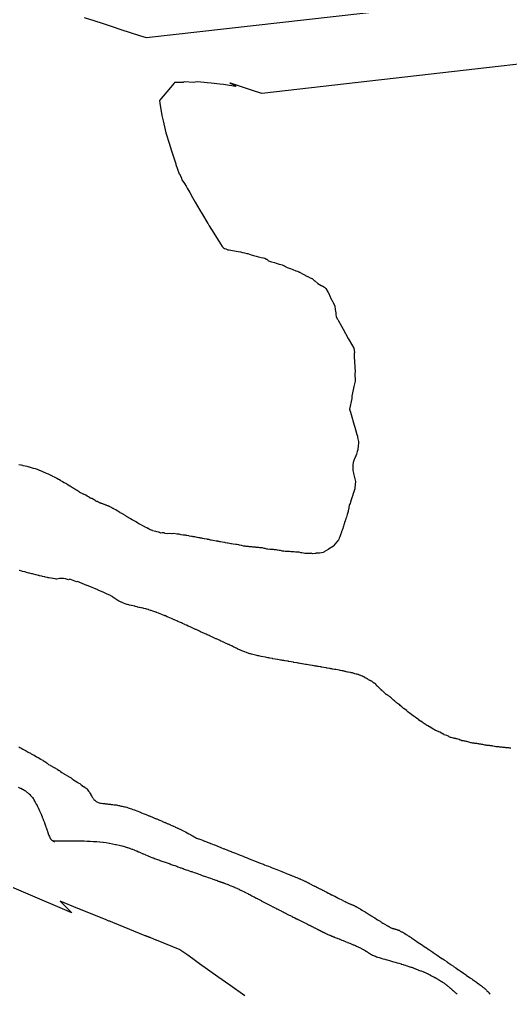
# Model space of a CAD drawing. Header units: metres. Extents: x 483462 to 484492, y 8428718 to 8429266.
# Drawn here: x 483874.5 to 483914.5, y 8429013.4 to 8429092.8 of the extents above; entities that cross this region are included whole.
import ezdxf

# ---------------------------------------------------------------- set-up
doc = ezdxf.new("R2010")
doc.units = ezdxf.units.M
doc.layers.add('C-TOPO-MAJR', color=9, linetype='Continuous')
doc.layers.add('C-TOPO-MINR', color=8, linetype='Continuous')

msp = doc.modelspace()

# ---------------------------------------------------------------- linework, layer by layer
at = {"layer": 'C-TOPO-MAJR', "color": 9, "linetype": 'Continuous', "lineweight": -3, "elevation": 1200, "flags": 128}
for points in [[(483934.205, 8429091.288), (483894.243, 8429086.73), (483893.467, 8429086.979), (483891.668, 8429087.565), (483891.628, 8429087.579), (483891.648, 8429087.571), (483891.707, 8429087.546), (483891.826, 8429087.495), (483891.997, 8429087.422), (483892.109, 8429087.374), (483892.147, 8429087.345), (483892.057, 8429087.313), (483891.797, 8429087.347), (483891.605, 8429087.379), (483891.11, 8429087.456), (483890.793, 8429087.486), (483890.108, 8429087.579), (483889.785, 8429087.59), (483889.015, 8429087.674), (483888.793, 8429087.659), (483888.677, 8429087.629), (483887.899, 8429087.682), (483887.844, 8429087.653), (483887.827, 8429087.635), (483887.816, 8429087.615), (483887.102, 8429087.619), (483887.089, 8429087.567), (483885.881, 8429086.171), (483885.907, 8429085.932), (483886.066, 8429084.931), (483886.176, 8429084.511), (483886.414, 8429083.529), (483886.697, 8429082.594), (483886.827, 8429082.152), (483887.211, 8429080.992), (483887.215, 8429080.982), (483887.227, 8429080.946), (483887.499, 8429080.178), (483887.536, 8429080.121), (483887.545, 8429080.113), (483887.553, 8429080.104), (483887.559, 8429080.094), (483887.566, 8429080.082), (483887.671, 8429079.822), (483887.676, 8429079.797), (483887.718, 8429079.708), (483887.929, 8429079.393), (483888.047, 8429079.188), (483888.143, 8429079.019), (483888.346, 8429078.665), (483888.589, 8429078.246), (483888.798, 8429077.886), (483889.186, 8429077.224), (483889.315, 8429077.004), (483889.828, 8429076.138), (483889.846, 8429076.109), (483889.936, 8429075.96), (483890.314, 8429075.336), (483890.396, 8429075.201), (483890.718, 8429074.691), (483890.849, 8429074.484), (483891.004, 8429074.274), (483891.097, 8429074.148), (483891.196, 8429074.096), (483891.304, 8429074.073), (483891.449, 8429073.998), (483891.568, 8429073.987), (483891.692, 8429073.968), (483891.843, 8429073.938), (483891.996, 8429073.923), (483892.15, 8429073.887), (483892.306, 8429073.863), (483892.483, 8429073.822), (483892.666, 8429073.779), (483892.815, 8429073.744), (483893.011, 8429073.699), (483893.075, 8429073.684), (483893.23, 8429073.647), (483893.35, 8429073.594), (483893.469, 8429073.553), (483893.557, 8429073.53), (483893.772, 8429073.475), (483893.956, 8429073.429), (483894.181, 8429073.372), (483894.358, 8429073.327), (483894.465, 8429073.3), (483894.6, 8429073.24), (483894.628, 8429073.219), (483894.657, 8429073.198), (483894.688, 8429073.176), (483894.719, 8429073.153), (483894.755, 8429073.127), (483894.786, 8429073.107), (483894.937, 8429073.045), (483895.006, 8429073.024), (483895.253, 8429072.951), (483895.389, 8429072.912), (483895.647, 8429072.836), (483895.776, 8429072.798), (483895.898, 8429072.761), (483895.988, 8429072.725), (483896.015, 8429072.707), (483896.043, 8429072.689), (483896.094, 8429072.656), (483896.15, 8429072.623), (483896.179, 8429072.606), (483896.294, 8429072.563), (483896.37, 8429072.533), (483896.625, 8429072.438), (483896.747, 8429072.392), (483897.011, 8429072.293), (483897.139, 8429072.244), (483897.203, 8429072.22), (483897.226, 8429072.208), (483897.26, 8429072.19), (483897.283, 8429072.178), (483897.317, 8429072.159), (483897.364, 8429072.134), (483897.539, 8429072.041), (483897.609, 8429072.003), (483897.94, 8429071.826), (483897.973, 8429071.809), (483898.164, 8429071.707), (483898.177, 8429071.701), (483898.253, 8429071.669), (483898.319, 8429071.648), (483898.33, 8429071.644), (483898.368, 8429071.621), (483898.397, 8429071.595), (483898.526, 8429071.478), (483898.539, 8429071.466), (483898.789, 8429071.238), (483899.067, 8429071.076), (483899.135, 8429071.052), (483899.136, 8429071.052), (483899.207, 8429071.026), (483899.208, 8429071.026), (483899.208, 8429071.026), (483899.209, 8429071.026), (483899.292, 8429070.976), (483899.293, 8429070.976), (483899.293, 8429070.976), (483899.296, 8429070.974), (483899.269, 8429070.974), (483899.367, 8429070.915), (483899.409, 8429070.874), (483899.453, 8429070.83), (483899.638, 8429070.523), (483899.654, 8429070.497), (483899.812, 8429070.15), (483899.837, 8429070.094), (483899.921, 8429069.913), (483899.957, 8429069.871), (483899.985, 8429069.788), (483900.022, 8429069.747), (483900.057, 8429069.705), (483900.176, 8429069.412), (483900.212, 8429069.135), (483900.232, 8429069.006), (483900.251, 8429068.868), (483900.261, 8429068.714), (483900.293, 8429068.545), (483900.38, 8429068.368), (483900.398, 8429068.345), (483900.415, 8429068.323), (483900.488, 8429068.195), (483900.723, 8429067.763), (483900.862, 8429067.516), (483901.278, 8429066.77), (483901.36, 8429066.623), (483901.719, 8429065.988), (483901.784, 8429065.612), (483901.776, 8429065.586), (483901.769, 8429065.564), (483901.755, 8429065.47), (483901.752, 8429065.441), (483901.764, 8429065.273), (483901.845, 8429064.038), (483901.81, 8429063.904), (483901.84, 8429063.29), (483901.719, 8429062.858), (483901.576, 8429062.056), (483901.57, 8429061.865), (483901.389, 8429061.002), (483901.479, 8429060.688), (483901.493, 8429060.642), (483901.511, 8429060.58), (483901.769, 8429059.697), (483901.817, 8429059.532), (483901.988, 8429058.944), (483902.018, 8429058.818), (483902.028, 8429058.694), (483902.118, 8429058.363), (483902.112, 8429058.222), (483902.086, 8429058.052), (483902.066, 8429057.692), (483902.009, 8429057.544), (483901.935, 8429057.326), (483901.893, 8429057.214), (483901.781, 8429056.949), (483901.765, 8429056.904), (483901.68, 8429056.663), (483901.649, 8429056.466), (483901.64, 8429056.266), (483901.647, 8429056.048), (483901.653, 8429056.016), (483901.697, 8429055.798), (483901.702, 8429055.771), (483901.789, 8429055.436), (483901.857, 8429055.123), (483901.81, 8429054.609), (483901.824, 8429054.525), (483901.735, 8429054.282), (483901.654, 8429054.062), (483901.642, 8429053.998), (483901.57, 8429053.77), (483901.544, 8429053.698), (483901.515, 8429053.618), (483901.453, 8429053.427), (483901.421, 8429053.33), (483901.388, 8429053.228), (483901.362, 8429053.147), (483901.334, 8429053.016), (483901.326, 8429052.947), (483901.322, 8429052.918), (483901.308, 8429052.844), (483901.279, 8429052.728), (483901.264, 8429052.671), (483901.237, 8429052.591), (483901.189, 8429052.417), (483901.153, 8429052.303), (483901.12, 8429052.205), (483901.081, 8429052.089), (483901.038, 8429051.961), (483901.021, 8429051.912), (483900.979, 8429051.773), (483900.933, 8429051.623), (483900.927, 8429051.601), (483900.88, 8429051.452), (483900.876, 8429051.438), (483900.872, 8429051.427), (483900.824, 8429051.287), (483900.822, 8429051.28), (483900.773, 8429051.142), (483900.771, 8429051.136), (483900.733, 8429051.03), (483900.722, 8429050.997), (483900.721, 8429050.995), (483900.642, 8429050.766), (483900.639, 8429050.757), (483900.582, 8429050.597), (483900.534, 8429050.493), (483900.526, 8429050.473), (483900.479, 8429050.37), (483900.078, 8429049.872), (483900.065, 8429049.844), (483899.666, 8429049.611), (483899.648, 8429049.587), (483899.629, 8429049.564), (483899.271, 8429049.356), (483899.248, 8429049.336), (483898.937, 8429049.284), (483898.912, 8429049.265), (483898.65, 8429049.264), (483898.619, 8429049.248), (483898.583, 8429049.235), (483898.384, 8429049.226), (483898.261, 8429049.26), (483898.217, 8429049.257), (483898.163, 8429049.256), (483898.098, 8429049.255), (483898.047, 8429049.256), (483897.981, 8429049.252), (483897.916, 8429049.252), (483897.838, 8429049.255), (483897.73, 8429049.257), (483897.621, 8429049.267), (483897.49, 8429049.302), (483897.412, 8429049.306), (483897.28, 8429049.344), (483897.199, 8429049.348), (483897.082, 8429049.36), (483896.987, 8429049.366), (483896.844, 8429049.373), (483896.746, 8429049.38), (483896.596, 8429049.387), (483896.495, 8429049.395), (483896.324, 8429049.405), (483896.14, 8429049.417), (483896.033, 8429049.425), (483895.893, 8429049.441), (483895.753, 8429049.48), (483895.647, 8429049.489), (483895.506, 8429049.529), (483895.428, 8429049.536), (483895.259, 8429049.553), (483895.182, 8429049.56), (483894.956, 8429049.575), (483894.878, 8429049.582), (483894.711, 8429049.598), (483894.632, 8429049.606), (483894.496, 8429049.645), (483894.419, 8429049.652), (483894.282, 8429049.693), (483894.211, 8429049.699), (483894.057, 8429049.718), (483893.989, 8429049.725), (483893.77, 8429049.744), (483893.703, 8429049.751), (483893.483, 8429049.771), (483893.418, 8429049.778), (483893.203, 8429049.799), (483893.142, 8429049.805), (483892.934, 8429049.826), (483892.876, 8429049.833), (483892.732, 8429049.852), (483892.605, 8429049.889), (483892.549, 8429049.895), (483892.421, 8429049.933), (483892.353, 8429049.942), (483892.186, 8429049.966), (483892.122, 8429049.974), (483891.897, 8429050.001), (483891.751, 8429050.021), (483891.69, 8429050.029), (483891.588, 8429050.059), (483891.484, 8429050.089), (483891.429, 8429050.098), (483891.272, 8429050.124), (483891.222, 8429050.131), (483890.988, 8429050.167), (483890.854, 8429050.187), (483890.807, 8429050.195), (483890.742, 8429050.213), (483890.677, 8429050.232), (483890.634, 8429050.239), (483890.5, 8429050.262), (483890.268, 8429050.302), (483890.23, 8429050.309), (483890.094, 8429050.333), (483890.058, 8429050.339), (483889.991, 8429050.356), (483889.923, 8429050.372), (483889.796, 8429050.396), (483889.764, 8429050.401), (483889.547, 8429050.441), (483889.519, 8429050.446), (483889.392, 8429050.469), (483889.325, 8429050.483), (483889.3, 8429050.488), (483889.236, 8429050.502), (483889.176, 8429050.515), (483889.116, 8429050.527), (483889.094, 8429050.531), (483888.978, 8429050.552), (483888.957, 8429050.555), (483888.756, 8429050.591), (483888.739, 8429050.594), (483888.624, 8429050.615), (483888.57, 8429050.626), (483888.516, 8429050.638), (483888.501, 8429050.64), (483888.309, 8429050.67), (483888.295, 8429050.672), (483888.105, 8429050.703), (483888.093, 8429050.704), (483888.047, 8429050.715), (483888.001, 8429050.727), (483887.992, 8429050.728), (483887.829, 8429050.746), (483887.821, 8429050.747), (483887.812, 8429050.747), (483887.652, 8429050.765), (483887.579, 8429050.789), (483887.503, 8429050.825), (483887.496, 8429050.826), (483887.489, 8429050.826), (483887.306, 8429050.826), (483887.3, 8429050.826), (483887.064, 8429050.863), (483887.057, 8429050.862), (483886.909, 8429050.845), (483886.902, 8429050.844), (483886.7, 8429050.867), (483886.694, 8429050.866), (483886.56, 8429050.847), (483886.553, 8429050.846), (483886.345, 8429050.874), (483886.304, 8429050.899), (483886.26, 8429050.923), (483886.256, 8429050.923), (483886.117, 8429050.917), (483886.113, 8429050.917), (483885.962, 8429050.913), (483885.892, 8429050.953), (483885.89, 8429050.953), (483885.82, 8429050.995), (483885.819, 8429050.995), (483885.677, 8429051.014), (483885.677, 8429051.015), (483885.589, 8429051.03), (483885.463, 8429051.051), (483885.463, 8429051.051), (483885.309, 8429051.104), (483885.307, 8429051.105), (483885.305, 8429051.106), (483885.14, 8429051.173), (483885.135, 8429051.176), (483885.037, 8429051.22), (483884.951, 8429051.269), (483884.941, 8429051.274), (483884.856, 8429051.325), (483884.717, 8429051.399), (483884.704, 8429051.406), (483884.481, 8429051.523), (483884.463, 8429051.533), (483884.45, 8429051.54), (483884.311, 8429051.614), (483884.296, 8429051.623), (483884.209, 8429051.673), (483884.124, 8429051.722), (483884.105, 8429051.733), (483883.965, 8429051.815), (483883.944, 8429051.828), (483883.924, 8429051.84), (483883.705, 8429051.969), (483883.68, 8429051.984), (483883.654, 8429051.999), (483883.522, 8429052.076), (483883.495, 8429052.091), (483883.417, 8429052.135), (483883.341, 8429052.177), (483883.311, 8429052.195), (483883.193, 8429052.268), (483883.162, 8429052.287), (483883.131, 8429052.307), (483882.949, 8429052.42), (483882.915, 8429052.441), (483882.81, 8429052.506), (483882.755, 8429052.536), (483882.693, 8429052.569), (483882.64, 8429052.597), (483882.578, 8429052.63), (483882.495, 8429052.682), (483882.445, 8429052.714), (483882.318, 8429052.794), (483882.269, 8429052.825), (483882.197, 8429052.87), (483882.136, 8429052.9), (483882.093, 8429052.921), (483882.05, 8429052.943), (483882.005, 8429052.964), (483881.972, 8429052.983), (483881.904, 8429053.024), (483881.875, 8429053.041), (483881.804, 8429053.082), (483881.781, 8429053.091), (483881.728, 8429053.112), (483881.704, 8429053.121), (483881.657, 8429053.138), (483881.596, 8429053.163), (483881.555, 8429053.18), (483881.516, 8429053.196), (483881.455, 8429053.221), (483881.415, 8429053.233), (483881.376, 8429053.244), (483881.334, 8429053.256), (483881.309, 8429053.266), (483881.26, 8429053.285), (483881.234, 8429053.295), (483881.188, 8429053.313), (483881.136, 8429053.329), (483881.104, 8429053.339), (483881.073, 8429053.349), (483881.018, 8429053.368), (483880.989, 8429053.386), (483880.941, 8429053.416), (483880.912, 8429053.435), (483880.865, 8429053.464), (483880.838, 8429053.472), (483880.79, 8429053.485), (483880.762, 8429053.493), (483880.704, 8429053.51), (483880.646, 8429053.55), (483880.559, 8429053.608), (483880.496, 8429053.651), (483880.413, 8429053.707), (483880.387, 8429053.716), (483880.324, 8429053.736), (483880.297, 8429053.744), (483880.234, 8429053.765), (483880.176, 8429053.803), (483880.091, 8429053.859), (483879.994, 8429053.923), (483879.892, 8429053.99), (483879.838, 8429054.025), (483879.752, 8429054.061), (483879.724, 8429054.072), (483879.697, 8429054.083), (483879.611, 8429054.117), (483879.586, 8429054.129), (483879.504, 8429054.17), (483879.48, 8429054.183), (483879.397, 8429054.228), (483879.339, 8429054.263), (483879.26, 8429054.311), (483879.165, 8429054.369), (483879.06, 8429054.435), (483878.974, 8429054.488), (483878.925, 8429054.518), (483878.835, 8429054.575), (483878.816, 8429054.586), (483878.724, 8429054.645), (483878.706, 8429054.656), (483878.688, 8429054.668), (483878.592, 8429054.732), (483878.575, 8429054.743), (483878.529, 8429054.769), (483878.425, 8429054.837), (483878.319, 8429054.898), (483878.248, 8429054.938), (483878.109, 8429055.015), (483877.991, 8429055.082), (483877.956, 8429055.102), (483877.836, 8429055.178), (483877.823, 8429055.186), (483877.811, 8429055.193), (483877.686, 8429055.27), (483877.657, 8429055.284), (483877.528, 8429055.351), (483877.484, 8429055.373), (483877.321, 8429055.453), (483877.179, 8429055.523), (483877.159, 8429055.533), (483877.008, 8429055.615), (483877.002, 8429055.619), (483876.845, 8429055.7), (483876.84, 8429055.703), (483876.827, 8429055.708), (483876.68, 8429055.772), (483876.497, 8429055.846), (483876.485, 8429055.851), (483876.322, 8429055.916), (483876.318, 8429055.918), (483876.127, 8429056), (483876.127, 8429056.001), (483876.089, 8429056.016), (483875.933, 8429056.079), (483875.931, 8429056.08), (483875.777, 8429056.131), (483875.774, 8429056.131), (483875.772, 8429056.132), (483875.609, 8429056.181), (483875.605, 8429056.183), (483875.463, 8429056.225), (483875.455, 8429056.227), (483875.282, 8429056.282), (483875.271, 8429056.285), (483875.105, 8429056.333), (483874.945, 8429056.366), (483874.931, 8429056.37), (483874.772, 8429056.401), (483874.757, 8429056.404), (483874.613, 8429056.438), (483874.603, 8429056.44), (483874.592, 8429056.442), (483874.424, 8429056.483)], [(483892.856, 8429013.197), (483891.631, 8429014.063), (483890.648, 8429014.757), (483889.157, 8429015.811), (483888.709, 8429016.127), (483888.185, 8429016.498), (483887.795, 8429016.772), (483887.626, 8429016.89), (483887.565, 8429016.933), (483885.631, 8429017.734), (483885.611, 8429017.743), (483885.17, 8429017.925), (483885.145, 8429017.935), (483885.112, 8429017.947), (483885.079, 8429017.96), (483885.053, 8429017.97), (483885.024, 8429017.981), (483884.994, 8429017.993), (483884.963, 8429018.005), (483884.931, 8429018.017), (483884.899, 8429018.03), (483884.865, 8429018.043), (483884.83, 8429018.056), (483884.796, 8429018.07), (483884.761, 8429018.083), (483884.726, 8429018.097), (483882.547, 8429018.99), (483882.479, 8429019.017), (483882.411, 8429019.043), (483882.345, 8429019.069), (483882.279, 8429019.095), (483882.21, 8429019.122), (483882.142, 8429019.148), (483882.078, 8429019.173), (483882.014, 8429019.198), (483881.95, 8429019.223), (483881.886, 8429019.248), (483881.826, 8429019.271), (483881.767, 8429019.294), (483881.709, 8429019.317), (483881.651, 8429019.34), (483881.593, 8429019.362), (483881.541, 8429019.383), (483879.704, 8429020.129), (483879.644, 8429020.153), (483879.571, 8429020.182), (483879.501, 8429020.209), (483879.446, 8429020.23), (483879.4, 8429020.248), (483879.355, 8429020.266), (483879.323, 8429020.278), (483879.239, 8429020.311), (483879.224, 8429020.317), (483877.776, 8429020.905), (483878.742, 8429019.97), (483855.449, 8429029.891)], [(483874.368, 8429030.193), (483874.513, 8429030.134), (483874.542, 8429030.123), (483874.572, 8429030.108), (483874.706, 8429030.052), (483874.753, 8429030.024), (483874.788, 8429030.004), (483874.835, 8429029.975), (483874.91, 8429029.923), (483874.949, 8429029.896), (483875.075, 8429029.808), (483875.116, 8429029.774), (483875.188, 8429029.722), (483875.223, 8429029.683), (483875.256, 8429029.644), (483875.301, 8429029.599), (483875.366, 8429029.526), (483875.47, 8429029.407), (483875.521, 8429029.349), (483875.577, 8429029.284), (483875.63, 8429029.214), (483875.65, 8429029.177), (483875.667, 8429029.141), (483875.679, 8429029.105), (483875.691, 8429029.07), (483875.745, 8429028.987), (483875.788, 8429028.914), (483875.842, 8429028.819), (483875.912, 8429028.699), (483875.949, 8429028.636), (483876.006, 8429028.524), (483876.016, 8429028.495), (483876.024, 8429028.466), (483876.052, 8429028.403), (483876.111, 8429028.279), (483876.156, 8429028.177), (483876.213, 8429028.043), (483876.236, 8429027.991), (483876.297, 8429027.841), (483876.306, 8429027.82), (483876.315, 8429027.8), (483876.324, 8429027.782), (483876.332, 8429027.765), (483876.396, 8429027.596), (483876.412, 8429027.555), (483876.436, 8429027.487), (483876.497, 8429027.315), (483876.509, 8429027.283), (483876.565, 8429027.124), (483876.572, 8429027.105), (483876.58, 8429027.089), (483876.632, 8429026.939), (483876.642, 8429026.908), (483876.694, 8429026.757), (483876.702, 8429026.732), (483876.746, 8429026.606), (483876.751, 8429026.599), (483876.815, 8429026.419), (483876.818, 8429026.411), (483876.821, 8429026.403), (483876.869, 8429026.274), (483876.869, 8429026.271), (483876.905, 8429026.176), (483876.905, 8429026.175), (483876.939, 8429026.099), (483876.946, 8429026.083), (483876.946, 8429026.083), (483877.024, 8429025.981), (483877.018, 8429025.985), (483876.991, 8429025.995), (483877.091, 8429025.904), (483877.088, 8429025.905), (483877.319, 8429025.744), (483877.227, 8429025.825), (483877.205, 8429025.842), (483877.337, 8429025.821), (483877.512, 8429025.825), (483877.695, 8429025.83), (483877.704, 8429025.829), (483877.885, 8429025.829), (483877.897, 8429025.828), (483878.091, 8429025.829), (483878.099, 8429025.829), (483878.107, 8429025.829), (483878.31, 8429025.83), (483878.318, 8429025.83), (483878.526, 8429025.831), (483878.537, 8429025.831), (483878.752, 8429025.831), (483878.763, 8429025.831), (483878.769, 8429025.831), (483878.993, 8429025.831), (483878.996, 8429025.831), (483878.999, 8429025.831), (483879.007, 8429025.831), (483879.235, 8429025.829), (483879.249, 8429025.829), (483879.478, 8429025.826), (483879.487, 8429025.826), (483879.726, 8429025.821), (483879.73, 8429025.821), (483879.734, 8429025.821), (483879.738, 8429025.821), (483879.742, 8429025.821), (483879.983, 8429025.813), (483879.992, 8429025.812), (483880.228, 8429025.802), (483880.244, 8429025.801), (483880.49, 8429025.787), (483880.5, 8429025.786), (483880.506, 8429025.786), (483880.511, 8429025.786), (483880.756, 8429025.768), (483880.767, 8429025.767), (483881.003, 8429025.745), (483881.022, 8429025.744), (483881.033, 8429025.743), (483881.278, 8429025.715), (483881.284, 8429025.715), (483881.291, 8429025.714), (483881.532, 8429025.682), (483881.545, 8429025.68), (483881.772, 8429025.644), (483881.796, 8429025.64), (483881.81, 8429025.638), (483882.045, 8429025.595), (483882.054, 8429025.594), (483882.063, 8429025.593), (483882.307, 8429025.542), (483882.325, 8429025.538), (483882.356, 8429025.531), (483882.592, 8429025.476), (483882.611, 8429025.471), (483882.822, 8429025.417), (483882.832, 8429025.415), (483882.843, 8429025.413), (483883.03, 8429025.359), (483883.049, 8429025.354), (483883.082, 8429025.343), (483883.258, 8429025.288), (483883.278, 8429025.282), (483883.445, 8429025.226), (483883.455, 8429025.223), (483883.465, 8429025.22), (483883.485, 8429025.212), (483883.638, 8429025.157), (483883.674, 8429025.142), (483883.817, 8429025.087), (483883.839, 8429025.078), (483883.984, 8429025.019), (483883.995, 8429025.015), (483884.007, 8429025.01), (483884.018, 8429025.006), (483884.029, 8429025.001), (483884.171, 8429024.941), (483884.196, 8429024.93), (483884.329, 8429024.872), (483884.376, 8429024.852), (483884.512, 8429024.793), (483884.541, 8429024.781), (483884.556, 8429024.775), (483884.572, 8429024.768), (483884.714, 8429024.707), (483884.748, 8429024.693), (483884.892, 8429024.632), (483884.955, 8429024.605), (483884.993, 8429024.589), (483885.141, 8429024.528), (483885.164, 8429024.52), (483885.187, 8429024.511), (483885.345, 8429024.449), (483885.395, 8429024.43), (483885.485, 8429024.396), (483885.654, 8429024.333), (483885.71, 8429024.312), (483885.881, 8429024.249), (483885.91, 8429024.238), (483885.94, 8429024.228), (483886, 8429024.207), (483886.164, 8429024.148), (483886.273, 8429024.11), (483886.43, 8429024.054), (483886.502, 8429024.029), (483886.661, 8429023.973), (483886.707, 8429023.957), (483886.753, 8429023.941), (483886.833, 8429023.912), (483886.994, 8429023.855), (483887.129, 8429023.808), (483887.288, 8429023.752), (483887.379, 8429023.719), (483887.539, 8429023.663), (483887.599, 8429023.642), (483887.66, 8429023.62), (483887.812, 8429023.566), (483887.909, 8429023.532), (483888.063, 8429023.477), (483888.204, 8429023.428), (483888.308, 8429023.391), (483888.442, 8429023.343), (483888.512, 8429023.318), (483888.584, 8429023.293), (483888.711, 8429023.248), (483888.815, 8429023.211), (483888.976, 8429023.154), (483889.091, 8429023.113), (483889.198, 8429023.076), (483889.3, 8429023.039), (483889.374, 8429023.013), (483889.449, 8429022.987), (483889.543, 8429022.953), (483889.63, 8429022.923), (483889.716, 8429022.892), (483889.851, 8429022.844), (483889.969, 8429022.802), (483890.038, 8429022.778), (483890.182, 8429022.727), (483890.245, 8429022.705), (483890.348, 8429022.668), (483890.406, 8429022.648), (483890.482, 8429022.621), (483890.514, 8429022.61), (483890.579, 8429022.586), (483890.612, 8429022.575), (483890.669, 8429022.555), (483890.694, 8429022.546), (483890.742, 8429022.529), (483890.757, 8429022.524), (483890.815, 8429022.504), (483890.83, 8429022.499), (483890.889, 8429022.478), (483890.903, 8429022.473), (483890.951, 8429022.456), (483890.965, 8429022.451), (483890.986, 8429022.443), (483891.04, 8429022.424), (483891.087, 8429022.407), (483891.111, 8429022.399), (483891.158, 8429022.382), (483891.195, 8429022.368), (483891.3, 8429022.329), (483891.398, 8429022.293), (483891.448, 8429022.274), (483891.489, 8429022.259), (483891.533, 8429022.239), (483891.564, 8429022.227), (483891.701, 8429022.173), (483891.735, 8429022.16), (483891.875, 8429022.105), (483891.908, 8429022.091), (483891.955, 8429022.067), (483892, 8429022.044), (483892.032, 8429022.03), (483892.181, 8429021.966), (483892.21, 8429021.954), (483892.371, 8429021.884), (483892.394, 8429021.874), (483892.444, 8429021.848), (483892.495, 8429021.822), (483892.52, 8429021.81), (483892.613, 8429021.766), (483892.751, 8429021.699), (483892.772, 8429021.688), (483892.787, 8429021.681), (483892.94, 8429021.602), (483892.954, 8429021.595), (483893.076, 8429021.532), (483893.152, 8429021.493), (483893.163, 8429021.487), (483893.239, 8429021.448), (483893.248, 8429021.443), (483893.41, 8429021.358), (483893.418, 8429021.354), (483893.59, 8429021.262), (483893.595, 8429021.26), (483893.686, 8429021.213), (483893.78, 8429021.165), (483893.782, 8429021.164), (483893.871, 8429021.116), (483893.871, 8429021.116), (483893.876, 8429021.113), (483894.018, 8429021.038), (483894.02, 8429021.037), (483894.022, 8429021.036), (483894.174, 8429020.955), (483894.179, 8429020.952), (483894.338, 8429020.868), (483894.345, 8429020.864), (483894.504, 8429020.781), (483894.512, 8429020.776), (483894.607, 8429020.727), (483894.618, 8429020.721), (483894.707, 8429020.675), (483894.794, 8429020.63), (483894.807, 8429020.624), (483894.927, 8429020.562), (483894.945, 8429020.553), (483895.129, 8429020.457), (483895.15, 8429020.447), (483895.262, 8429020.389), (483895.288, 8429020.376), (483895.364, 8429020.336), (483895.439, 8429020.298), (483895.469, 8429020.283), (483895.585, 8429020.224), (483895.616, 8429020.208), (483895.798, 8429020.116), (483895.83, 8429020.099), (483895.934, 8429020.047), (483895.966, 8429020.03), (483896.023, 8429020.001), (483896.056, 8429019.984), (483896.113, 8429019.955), (483896.212, 8429019.906), (483896.25, 8429019.886), (483896.414, 8429019.804), (483896.458, 8429019.782), (483896.557, 8429019.732), (483896.605, 8429019.708), (483896.667, 8429019.677), (483896.716, 8429019.652), (483896.777, 8429019.621), (483896.865, 8429019.577), (483896.912, 8429019.553), (483897.05, 8429019.484), (483897.099, 8429019.46), (483897.181, 8429019.419), (483897.239, 8429019.39), (483897.292, 8429019.363), (483897.344, 8429019.337), (483897.399, 8429019.31), (483897.47, 8429019.274), (483897.519, 8429019.25), (483897.63, 8429019.194), (483897.681, 8429019.169), (483897.746, 8429019.137), (483897.807, 8429019.106), (483897.849, 8429019.085), (483897.89, 8429019.065), (483897.944, 8429019.038), (483898.038, 8429018.991), (483898.084, 8429018.968), (483898.13, 8429018.945), (483898.218, 8429018.901), (483898.272, 8429018.875), (483898.302, 8429018.86), (483898.332, 8429018.845), (483898.377, 8429018.822), (483898.438, 8429018.792), (483898.472, 8429018.774), (483898.528, 8429018.747), (483898.562, 8429018.73), (483898.594, 8429018.713), (483898.629, 8429018.696), (483898.662, 8429018.679), (483898.714, 8429018.653), (483898.748, 8429018.635), (483898.799, 8429018.609), (483898.831, 8429018.592), (483898.861, 8429018.577), (483898.889, 8429018.562), (483898.918, 8429018.547), (483898.956, 8429018.527), (483898.984, 8429018.512), (483899.021, 8429018.493), (483899.048, 8429018.479), (483899.072, 8429018.466), (483899.093, 8429018.455), (483899.117, 8429018.442), (483899.154, 8429018.424), (483899.181, 8429018.409), (483899.211, 8429018.394), (483899.247, 8429018.376), (483899.278, 8429018.361), (483899.304, 8429018.348), (483899.337, 8429018.332), (483899.382, 8429018.311), (483899.419, 8429018.293), (483899.459, 8429018.274), (483899.504, 8429018.253), (483899.547, 8429018.235), (483899.579, 8429018.221), (483899.624, 8429018.202), (483899.683, 8429018.177), (483899.737, 8429018.154), (483899.8, 8429018.128), (483899.861, 8429018.102), (483899.934, 8429018.071), (483899.961, 8429018.061), (483899.987, 8429018.05), (483900.082, 8429018.011), (483900.125, 8429017.994), (483900.214, 8429017.958), (483900.286, 8429017.929), (483900.381, 8429017.891), (483900.424, 8429017.874), (483900.529, 8429017.831), (483900.558, 8429017.819), (483900.586, 8429017.808), (483900.703, 8429017.76), (483900.747, 8429017.742), (483900.858, 8429017.698), (483900.926, 8429017.671), (483901.039, 8429017.625), (483901.079, 8429017.609), (483901.202, 8429017.559), (483901.226, 8429017.549), (483901.25, 8429017.539), (483901.37, 8429017.49), (483901.404, 8429017.476), (483901.518, 8429017.428), (483901.571, 8429017.407), (483901.68, 8429017.361), (483901.71, 8429017.349), (483901.727, 8429017.342), (483901.844, 8429017.293), (483901.861, 8429017.286), (483901.96, 8429017.244), (483901.992, 8429017.23), (483902.084, 8429017.189), (483902.123, 8429017.171), (483902.202, 8429017.134), (483902.268, 8429017.096), (483902.296, 8429017.08), (483902.361, 8429017.042), (483902.379, 8429017.032), (483902.451, 8429017), (483902.516, 8429016.97), (483902.531, 8429016.964), (483902.581, 8429016.929), (483902.596, 8429016.919), (483902.647, 8429016.883), (483902.66, 8429016.874), (483902.72, 8429016.838), (483902.73, 8429016.833), (483902.79, 8429016.797), (483902.802, 8429016.789), (483902.856, 8429016.753), (483902.908, 8429016.717), (483902.918, 8429016.71), (483902.965, 8429016.677), (483902.971, 8429016.673), (483903.019, 8429016.64), (483903.026, 8429016.636), (483903.086, 8429016.602), (483903.154, 8429016.565), (483903.164, 8429016.559), (483903.239, 8429016.519), (483903.248, 8429016.514), (483903.325, 8429016.474), (483903.399, 8429016.447), (483903.404, 8429016.445), (483903.479, 8429016.42), (483903.487, 8429016.417), (483903.572, 8429016.387), (483903.667, 8429016.354), (483903.674, 8429016.352), (483903.797, 8429016.314), (483903.8, 8429016.313), (483903.802, 8429016.312), (483903.961, 8429016.264), (483903.964, 8429016.264), (483904.104, 8429016.225), (483904.107, 8429016.224), (483904.247, 8429016.185), (483904.249, 8429016.185), (483904.425, 8429016.132), (483904.425, 8429016.132), (483904.425, 8429016.132), (483904.441, 8429016.127), (483904.628, 8429016.072), (483904.629, 8429016.072), (483904.802, 8429016.025), (483904.804, 8429016.025), (483904.974, 8429015.978), (483904.977, 8429015.978), (483904.982, 8429015.976), (483905.112, 8429015.938), (483905.251, 8429015.895), (483905.264, 8429015.891), (483905.401, 8429015.85), (483905.41, 8429015.847), (483905.593, 8429015.793), (483905.6, 8429015.791), (483905.779, 8429015.738), (483905.787, 8429015.736), (483905.913, 8429015.696), (483905.928, 8429015.692), (483906.055, 8429015.651), (483906.082, 8429015.643), (483906.21, 8429015.601), (483906.387, 8429015.542), (483906.407, 8429015.536), (483906.419, 8429015.532), (483906.591, 8429015.47), (483906.604, 8429015.465), (483906.616, 8429015.46), (483906.78, 8429015.389), (483906.794, 8429015.383), (483906.813, 8429015.376), (483906.971, 8429015.307), (483907.009, 8429015.295), (483907.175, 8429015.236), (483907.212, 8429015.223), (483907.353, 8429015.174), (483907.465, 8429015.129), (483907.499, 8429015.115), (483907.609, 8429015.067), (483907.644, 8429015.052), (483907.768, 8429014.99), (483907.788, 8429014.981), (483907.807, 8429014.972), (483907.927, 8429014.909), (483907.946, 8429014.899), (483907.974, 8429014.885), (483908.075, 8429014.834), (483908.122, 8429014.809), (483908.219, 8429014.759), (483908.249, 8429014.744), (483908.348, 8429014.689), (483908.367, 8429014.679), (483908.45, 8429014.632), (483908.469, 8429014.621), (483908.541, 8429014.58), (483908.59, 8429014.552), (483908.661, 8429014.51), (483908.711, 8429014.481), (483908.787, 8429014.433), (483908.806, 8429014.421), (483908.876, 8429014.376), (483908.895, 8429014.364), (483908.953, 8429014.324), (483909.003, 8429014.29), (483909.059, 8429014.25), (483909.111, 8429014.214), (483909.174, 8429014.168), (483909.195, 8429014.153), (483909.259, 8429014.104), (483909.28, 8429014.088), (483909.335, 8429014.045), (483909.393, 8429013.997), (483909.446, 8429013.954), (483909.508, 8429013.903), (483909.566, 8429013.856), (483909.592, 8429013.834), (483909.618, 8429013.812), (483909.682, 8429013.758), (483909.725, 8429013.72), (483909.782, 8429013.67), (483909.858, 8429013.602), (483909.914, 8429013.552), (483909.963, 8429013.508), (483910.026, 8429013.453), (483910.062, 8429013.421), (483910.099, 8429013.388), (483910.158, 8429013.334)]]:
    msp.add_lwpolyline(points, dxfattribs=at)
at = {"layer": 'C-TOPO-MINR', "color": 8, "linetype": 'Continuous', "lineweight": -3, "flags": 128}
for points, elevation in [([(483913.095, 8429094.478), (483884.838, 8429091.255), (483884.289, 8429091.431), (483882.76, 8429091.93), (483882.052, 8429092.159), (483881.32, 8429092.396), (483880.563, 8429092.641), (483879.779, 8429092.895)], 1202), ([(483914.527, 8429033.379), (483914.5, 8429033.381), (483914.452, 8429033.386), (483914.355, 8429033.397), (483914.29, 8429033.404), (483914.187, 8429033.415), (483914.122, 8429033.42), (483914.083, 8429033.423), (483914.044, 8429033.426), (483913.974, 8429033.432), (483913.872, 8429033.444), (483913.809, 8429033.452), (483913.746, 8429033.459), (483913.636, 8429033.472), (483913.547, 8429033.479), (483913.493, 8429033.484), (483913.44, 8429033.488), (483913.336, 8429033.498), (483913.266, 8429033.511), (483913.187, 8429033.525), (483913.077, 8429033.545), (483912.996, 8429033.56), (483912.924, 8429033.573), (483912.85, 8429033.58), (483912.791, 8429033.585), (483912.733, 8429033.591), (483912.646, 8429033.598), (483912.585, 8429033.61), (483912.511, 8429033.617), (483912.417, 8429033.637), (483912.326, 8429033.654), (483912.25, 8429033.67), (483912.164, 8429033.687), (483912.096, 8429033.7), (483911.987, 8429033.72), (483911.918, 8429033.732), (483911.839, 8429033.745), (483911.763, 8429033.754), (483911.707, 8429033.76), (483911.602, 8429033.77), (483911.546, 8429033.777), (483911.474, 8429033.785), (483911.403, 8429033.799), (483911.338, 8429033.812), (483911.274, 8429033.827), (483911.182, 8429033.848), (483911.115, 8429033.869), (483911.019, 8429033.898), (483910.946, 8429033.919), (483910.879, 8429033.928), (483910.81, 8429033.949), (483910.764, 8429033.955), (483910.669, 8429033.965), (483910.624, 8429033.971), (483910.541, 8429033.985), (483910.453, 8429034.02), (483910.397, 8429034.041), (483910.307, 8429034.078), (483910.225, 8429034.111), (483910.127, 8429034.131), (483910.08, 8429034.15), (483910.048, 8429034.156), (483910.017, 8429034.162), (483909.916, 8429034.178), (483909.886, 8429034.185), (483909.856, 8429034.193), (483909.757, 8429034.213), (483909.659, 8429034.241), (483909.615, 8429034.263), (483909.514, 8429034.312), (483909.445, 8429034.349), (483909.359, 8429034.393), (483909.321, 8429034.413), (483909.3, 8429034.419), (483909.215, 8429034.441), (483909.194, 8429034.447), (483909.109, 8429034.471), (483909.064, 8429034.497), (483908.942, 8429034.568), (483908.868, 8429034.612), (483908.749, 8429034.684), (483908.667, 8429034.713), (483908.629, 8429034.736), (483908.614, 8429034.741), (483908.599, 8429034.746), (483908.516, 8429034.775), (483908.5, 8429034.781), (483908.414, 8429034.818), (483908.399, 8429034.825), (483908.309, 8429034.869), (483908.273, 8429034.892), (483908.194, 8429034.941), (483908.079, 8429035.015), (483908.023, 8429035.05), (483907.924, 8429035.113), (483907.894, 8429035.132), (483907.775, 8429035.196), (483907.762, 8429035.203), (483907.651, 8429035.264), (483907.639, 8429035.271), (483907.536, 8429035.339), (483907.527, 8429035.345), (483907.518, 8429035.351), (483907.415, 8429035.423), (483907.395, 8429035.436), (483907.304, 8429035.495), (483907.182, 8429035.574), (483907.156, 8429035.591), (483907.038, 8429035.672), (483907.025, 8429035.68), (483906.882, 8429035.793), (483906.877, 8429035.796), (483906.729, 8429035.914), (483906.726, 8429035.916), (483906.721, 8429035.919), (483906.561, 8429036.027), (483906.558, 8429036.029), (483906.468, 8429036.092), (483906.398, 8429036.14), (483906.397, 8429036.141), (483906.277, 8429036.239), (483906.269, 8429036.246), (483906.147, 8429036.352), (483906.053, 8429036.431), (483906.043, 8429036.439), (483905.928, 8429036.52), (483905.922, 8429036.524), (483905.917, 8429036.527), (483905.804, 8429036.607), (483905.789, 8429036.62), (483905.68, 8429036.714), (483905.647, 8429036.743), (483905.514, 8429036.862), (483905.441, 8429036.926), (483905.384, 8429036.967), (483905.36, 8429036.989), (483905.303, 8429037.029), (483905.289, 8429037.038), (483905.232, 8429037.081), (483905.218, 8429037.091), (483905.167, 8429037.13), (483905.156, 8429037.139), (483905.114, 8429037.173), (483905.074, 8429037.207), (483905.043, 8429037.234), (483904.973, 8429037.298), (483904.911, 8429037.353), (483904.792, 8429037.461), (483904.724, 8429037.522), (483904.685, 8429037.558), (483904.642, 8429037.591), (483904.599, 8429037.622), (483904.555, 8429037.65), (483904.536, 8429037.664), (483904.495, 8429037.689), (483904.46, 8429037.707), (483904.44, 8429037.719), (483904.406, 8429037.738), (483904.389, 8429037.747), (483904.35, 8429037.783), (483904.255, 8429037.87), (483904.177, 8429037.942), (483904.083, 8429038.028), (483904.049, 8429038.053), (483904.003, 8429038.095), (483903.97, 8429038.12), (483903.947, 8429038.138), (483903.929, 8429038.159), (483903.903, 8429038.19), (483903.878, 8429038.221), (483903.84, 8429038.255), (483903.776, 8429038.313), (483903.703, 8429038.38), (483903.643, 8429038.434), (483903.601, 8429038.472), (483903.587, 8429038.496), (483903.572, 8429038.521), (483903.557, 8429038.546), (483903.535, 8429038.572), (483903.512, 8429038.597), (483903.489, 8429038.621), (483903.465, 8429038.638), (483903.441, 8429038.654), (483903.416, 8429038.671), (483903.391, 8429038.683), (483903.367, 8429038.696), (483903.34, 8429038.709), (483903.291, 8429038.75), (483903.263, 8429038.774), (483903.213, 8429038.817), (483903.159, 8429038.852), (483903.132, 8429038.862), (483903.102, 8429038.874), (483903.069, 8429038.888), (483903.037, 8429038.901), (483902.997, 8429038.917), (483902.94, 8429038.959), (483902.912, 8429038.979), (483902.852, 8429039.023), (483902.824, 8429039.043), (483902.791, 8429039.057), (483902.745, 8429039.077), (483902.716, 8429039.089), (483902.666, 8429039.12), (483902.644, 8429039.134), (483902.591, 8429039.168), (483902.569, 8429039.181), (483902.531, 8429039.197), (483902.499, 8429039.21), (483902.467, 8429039.223), (483902.427, 8429039.239), (483902.357, 8429039.27), (483902.33, 8429039.282), (483902.303, 8429039.294), (483902.229, 8429039.326), (483902.186, 8429039.343), (483902.146, 8429039.359), (483902.104, 8429039.374), (483902.06, 8429039.39), (483901.971, 8429039.41), (483901.941, 8429039.417), (483901.91, 8429039.424), (483901.817, 8429039.445), (483901.769, 8429039.462), (483901.729, 8429039.476), (483901.68, 8429039.492), (483901.627, 8429039.509), (483901.522, 8429039.529), (483901.464, 8429039.54), (483901.279, 8429039.574), (483901.219, 8429039.585), (483901.108, 8429039.606), (483901.058, 8429039.62), (483901, 8429039.636), (483900.945, 8429039.652), (483900.903, 8429039.664), (483900.852, 8429039.675), (483900.801, 8429039.686), (483900.762, 8429039.695), (483900.611, 8429039.722), (483900.573, 8429039.729), (483900.534, 8429039.737), (483900.26, 8429039.785), (483900.206, 8429039.794), (483900.16, 8429039.802), (483899.994, 8429039.832), (483899.944, 8429039.841), (483899.869, 8429039.854), (483899.794, 8429039.868), (483899.746, 8429039.877), (483899.555, 8429039.91), (483899.51, 8429039.918), (483899.457, 8429039.927), (483899.123, 8429039.985), (483899.078, 8429039.993), (483899.044, 8429039.999), (483898.839, 8429040.035), (483898.807, 8429040.04), (483898.714, 8429040.055), (483898.681, 8429040.061), (483898.587, 8429040.076), (483898.49, 8429040.091), (483898.457, 8429040.097), (483898.355, 8429040.113), (483898.324, 8429040.118), (483898.181, 8429040.142), (483898.15, 8429040.148), (483897.881, 8429040.195), (483897.843, 8429040.201), (483897.8, 8429040.209), (483897.53, 8429040.257), (483897.495, 8429040.263), (483897.35, 8429040.288), (483897.324, 8429040.292), (483897.224, 8429040.307), (483897.2, 8429040.311), (483897.099, 8429040.326), (483897.075, 8429040.33), (483896.843, 8429040.371), (483896.813, 8429040.377), (483896.422, 8429040.447), (483896.39, 8429040.453), (483896.366, 8429040.457), (483896.135, 8429040.498), (483896.109, 8429040.502), (483896.011, 8429040.517), (483895.991, 8429040.52), (483895.907, 8429040.533), (483895.84, 8429040.542), (483895.824, 8429040.545), (483895.758, 8429040.555), (483895.742, 8429040.557), (483895.528, 8429040.597), (483895.51, 8429040.6), (483895.128, 8429040.672), (483895.107, 8429040.676), (483895.095, 8429040.678), (483894.887, 8429040.717), (483894.881, 8429040.718), (483894.877, 8429040.719), (483894.812, 8429040.729), (483894.805, 8429040.73), (483894.724, 8429040.747), (483894.719, 8429040.748), (483894.534, 8429040.786), (483894.528, 8429040.787), (483894.521, 8429040.789), (483894.18, 8429040.859), (483894.17, 8429040.86), (483894.165, 8429040.862), (483893.978, 8429040.9), (483893.975, 8429040.9), (483893.973, 8429040.901), (483893.909, 8429040.914), (483893.906, 8429040.915), (483893.829, 8429040.932), (483893.827, 8429040.932), (483893.715, 8429040.96), (483893.712, 8429040.961), (483893.507, 8429041.011), (483893.505, 8429041.011), (483893.389, 8429041.04), (483893.388, 8429041.04), (483893.293, 8429041.068), (483893.293, 8429041.068), (483893.264, 8429041.078), (483893.178, 8429041.107), (483893.177, 8429041.107), (483892.974, 8429041.177), (483892.97, 8429041.179), (483892.858, 8429041.217), (483892.853, 8429041.219), (483892.768, 8429041.252), (483892.762, 8429041.254), (483892.606, 8429041.321), (483892.598, 8429041.324), (483892.43, 8429041.395), (483892.421, 8429041.399), (483892.347, 8429041.429), (483892.275, 8429041.459), (483892.264, 8429041.464), (483892.152, 8429041.519), (483892.14, 8429041.525), (483891.976, 8429041.607), (483891.961, 8429041.614), (483891.946, 8429041.622), (483891.777, 8429041.708), (483891.759, 8429041.717), (483891.634, 8429041.78), (483891.548, 8429041.817), (483891.525, 8429041.828), (483891.439, 8429041.864), (483891.411, 8429041.877), (483891.313, 8429041.923), (483891.165, 8429041.993), (483891.13, 8429042.009), (483891.029, 8429042.056), (483890.99, 8429042.074), (483890.9, 8429042.113), (483890.812, 8429042.15), (483890.771, 8429042.169), (483890.692, 8429042.205), (483890.65, 8429042.223), (483890.53, 8429042.278), (483890.484, 8429042.299), (483890.361, 8429042.355), (483890.221, 8429042.42), (483890.162, 8429042.447), (483890.011, 8429042.517), (483889.941, 8429042.549), (483889.849, 8429042.592), (483889.772, 8429042.624), (483889.693, 8429042.661), (483889.617, 8429042.694), (483889.502, 8429042.747), (483889.415, 8429042.787), (483889.24, 8429042.868), (483889.143, 8429042.914), (483889.039, 8429042.961), (483888.931, 8429043.011), (483888.865, 8429043.04), (483888.81, 8429043.064), (483888.765, 8429043.083), (483888.721, 8429043.102), (483888.605, 8429043.156), (483888.505, 8429043.202), (483888.383, 8429043.258), (483888.216, 8429043.334), (483888.081, 8429043.396), (483887.987, 8429043.439), (483887.943, 8429043.459), (483887.901, 8429043.478), (483887.757, 8429043.542), (483887.67, 8429043.582), (483887.525, 8429043.647), (483887.383, 8429043.711), (483887.303, 8429043.746), (483887.153, 8429043.813), (483887.117, 8429043.829), (483887.081, 8429043.845), (483886.925, 8429043.914), (483886.854, 8429043.944), (483886.74, 8429043.993), (483886.584, 8429044.061), (483886.521, 8429044.088), (483886.369, 8429044.152), (483886.341, 8429044.165), (483886.316, 8429044.176), (483886.297, 8429044.185), (483886.279, 8429044.193), (483886.132, 8429044.254), (483886.083, 8429044.274), (483885.937, 8429044.333), (483885.853, 8429044.366), (483885.81, 8429044.384), (483885.66, 8429044.44), (483885.644, 8429044.447), (483885.621, 8429044.453), (483885.58, 8429044.466), (483885.426, 8429044.52), (483885.355, 8429044.543), (483885.202, 8429044.593), (483885.165, 8429044.605), (483885.018, 8429044.649), (483885, 8429044.659), (483884.982, 8429044.671), (483884.96, 8429044.684), (483884.818, 8429044.721), (483884.793, 8429044.727), (483884.749, 8429044.738), (483884.611, 8429044.769), (483884.568, 8429044.779), (483884.432, 8429044.808), (483884.377, 8429044.819), (483884.246, 8429044.845), (483884.207, 8429044.854), (483884.08, 8429044.878), (483884.057, 8429044.892), (483883.926, 8429044.918), (483883.903, 8429044.932), (483883.868, 8429044.941), (483883.74, 8429044.967), (483883.615, 8429044.994), (483883.57, 8429045.004), (483883.44, 8429045.037), (483883.398, 8429045.05), (483883.264, 8429045.088), (483883.232, 8429045.1), (483883.1, 8429045.143), (483882.961, 8429045.195), (483882.941, 8429045.206), (483882.792, 8429045.269), (483882.773, 8429045.28), (483882.756, 8429045.288), (483882.6, 8429045.361), (483882.579, 8429045.371), (483882.417, 8429045.457), (483882.399, 8429045.467), (483882.247, 8429045.569), (483882.234, 8429045.578), (483882.089, 8429045.689), (483882.079, 8429045.695), (483882.071, 8429045.702), (483881.91, 8429045.808), (483881.902, 8429045.816), (483881.577, 8429045.965), (483881.574, 8429045.968), (483881.572, 8429045.969), (483881.57, 8429045.97), (483881.353, 8429046.064), (483880.889, 8429046.262), (483880.863, 8429046.274), (483880.06, 8429046.613), (483879.996, 8429046.637), (483879.949, 8429046.647), (483879.2, 8429046.953), (483879.123, 8429046.933), (483878.573, 8429047.14), (483878.474, 8429047.096), (483878.21, 8429047.18), (483878.046, 8429047.196), (483877.884, 8429047.196), (483877.724, 8429047.203), (483877.512, 8429047.156), (483877.468, 8429047.157), (483877.391, 8429047.172), (483877.369, 8429047.179), (483877.214, 8429047.2), (483877.191, 8429047.206), (483877.046, 8429047.232), (483877.016, 8429047.237), (483876.866, 8429047.266), (483876.82, 8429047.274), (483876.768, 8429047.286), (483876.745, 8429047.292), (483876.578, 8429047.327), (483876.54, 8429047.335), (483876.36, 8429047.375), (483876.296, 8429047.389), (483876.111, 8429047.431), (483876.071, 8429047.44), (483876.048, 8429047.447), (483876.024, 8429047.454), (483875.839, 8429047.498), (483875.792, 8429047.51), (483875.606, 8429047.556), (483875.524, 8429047.576), (483875.475, 8429047.589), (483875.284, 8429047.637), (483875.258, 8429047.645), (483875.232, 8429047.652), (483875.046, 8429047.701), (483874.991, 8429047.715), (483874.895, 8429047.741), (483874.715, 8429047.789), (483874.657, 8429047.805), (483874.477, 8429047.854), (483874.448, 8429047.862)], 1198), ([(483874.417, 8429033.493), (483874.496, 8429033.444), (483874.586, 8429033.395), (483874.748, 8429033.304), (483874.844, 8429033.249), (483875.015, 8429033.152), (483875.092, 8429033.108), (483875.187, 8429033.055), (483875.244, 8429033.024), (483875.311, 8429032.988), (483875.364, 8429032.96), (483875.433, 8429032.923), (483875.486, 8429032.894), (483875.589, 8429032.836), (483875.656, 8429032.799), (483875.86, 8429032.683), (483875.932, 8429032.643), (483875.992, 8429032.608), (483876.206, 8429032.486), (483876.249, 8429032.46), (483876.371, 8429032.39), (483876.409, 8429032.366), (483876.496, 8429032.312), (483876.532, 8429032.288), (483876.619, 8429032.232), (483876.704, 8429032.168), (483876.735, 8429032.145), (483876.822, 8429032.081), (483876.849, 8429032.061), (483876.977, 8429031.986), (483877.003, 8429031.968), (483877.247, 8429031.831), (483877.275, 8429031.815), (483877.305, 8429031.799), (483877.554, 8429031.658), (483877.574, 8429031.646), (483877.712, 8429031.566), (483877.725, 8429031.556), (483877.815, 8429031.482), (483877.825, 8429031.474), (483877.917, 8429031.399), (483877.924, 8429031.393), (483878.126, 8429031.276), (483878.132, 8429031.272), (483878.427, 8429031.106), (483878.471, 8429031.081), (483878.472, 8429031.08), (483878.673, 8429030.963), (483878.68, 8429030.96), (483878.764, 8429030.886), (483878.846, 8429030.815), (483878.863, 8429030.805), (483879.012, 8429030.715), (483879.24, 8429030.583), (483879.268, 8429030.567), (483879.399, 8429030.488), (483879.424, 8429030.474), (483879.486, 8429030.418), (483879.546, 8429030.363), (483879.566, 8429030.35), (483879.69, 8429030.268), (483879.711, 8429030.255), (483879.822, 8429030.181), (483879.844, 8429030.165), (483879.886, 8429030.127), (483879.926, 8429030.089), (483879.956, 8429030.057), (483880.035, 8429029.962), (483880.106, 8429029.877), (483880.134, 8429029.837), (483880.175, 8429029.802), (483880.216, 8429029.718), (483880.238, 8429029.675), (483880.278, 8429029.594), (483880.299, 8429029.547), (483880.337, 8429029.519), (483880.376, 8429029.446), (483880.4, 8429029.396), (483880.438, 8429029.326), (483880.468, 8429029.275), (483880.497, 8429029.255), (483880.544, 8429029.203), (483880.608, 8429029.144), (483880.67, 8429029.086), (483880.733, 8429029.037), (483880.768, 8429029.017), (483880.838, 8429028.983), (483880.897, 8429028.959), (483880.974, 8429028.936), (483881.063, 8429028.904), (483881.153, 8429028.89), (483881.256, 8429028.875), (483881.329, 8429028.868), (483881.429, 8429028.859), (483881.474, 8429028.84), (483881.545, 8429028.836), (483881.64, 8429028.832), (483881.715, 8429028.829), (483881.821, 8429028.823), (483881.899, 8429028.819), (483881.947, 8429028.8), (483881.994, 8429028.782), (483882.077, 8429028.777), (483882.18, 8429028.769), (483882.266, 8429028.762), (483882.382, 8429028.752), (483882.472, 8429028.741), (483882.535, 8429028.718), (483882.63, 8429028.702), (483882.693, 8429028.678), (483882.751, 8429028.666), (483882.851, 8429028.646), (483882.936, 8429028.631), (483883.036, 8429028.608), (483883.119, 8429028.59), (483883.213, 8429028.563), (483883.322, 8429028.529), (483883.413, 8429028.499), (483883.499, 8429028.469), (483883.596, 8429028.435), (483883.66, 8429028.411), (483883.723, 8429028.386), (483883.837, 8429028.345), (483883.896, 8429028.323), (483884.028, 8429028.273), (483884.109, 8429028.243), (483884.251, 8429028.188), (483884.331, 8429028.157), (483884.415, 8429028.123), (483884.563, 8429028.065), (483884.645, 8429028.031), (483884.802, 8429027.968), (483884.857, 8429027.945), (483885.028, 8429027.875), (483885.078, 8429027.856), (483885.128, 8429027.837), (483885.303, 8429027.764), (483885.36, 8429027.74), (483885.437, 8429027.707), (483885.611, 8429027.634), (483885.661, 8429027.613), (483885.839, 8429027.537), (483885.877, 8429027.522), (483885.915, 8429027.508), (483886.097, 8429027.429), (483886.134, 8429027.413), (483886.314, 8429027.334), (483886.364, 8429027.312), (483886.409, 8429027.293), (483886.577, 8429027.219), (483886.614, 8429027.202), (483886.782, 8429027.128), (483886.814, 8429027.113), (483886.979, 8429027.039), (483886.998, 8429027.031), (483887.019, 8429027.023), (483887.155, 8429026.961), (483887.174, 8429026.954), (483887.337, 8429026.88), (483887.361, 8429026.869), (483887.381, 8429026.86), (483887.545, 8429026.783), (483887.555, 8429026.779), (483887.565, 8429026.775), (483887.692, 8429026.713), (483887.708, 8429026.705), (483887.846, 8429026.635), (483887.866, 8429026.625), (483888.002, 8429026.554), (483888.136, 8429026.482), (483888.149, 8429026.475), (483888.278, 8429026.403), (483888.285, 8429026.4), (483888.289, 8429026.398), (483888.405, 8429026.333), (483888.408, 8429026.331), (483888.413, 8429026.328), (483888.59, 8429026.227), (483888.592, 8429026.226), (483888.721, 8429026.152), (483888.721, 8429026.152), (483888.722, 8429026.152), (483888.78, 8429026.119), (483888.819, 8429026.098), (483888.819, 8429026.098), (483888.819, 8429026.098), (483888.908, 8429026.051), (483888.909, 8429026.051), (483888.993, 8429026.019), (483888.994, 8429026.018), (483889.078, 8429025.989), (483889.079, 8429025.988), (483889.081, 8429025.988), (483889.165, 8429025.96), (483889.167, 8429025.96), (483889.251, 8429025.932), (483889.253, 8429025.931), (483889.255, 8429025.931), (483889.38, 8429025.882), (483889.386, 8429025.88), (483889.566, 8429025.809), (483889.573, 8429025.806), (483889.578, 8429025.804), (483889.754, 8429025.735), (483889.766, 8429025.73), (483890.025, 8429025.628), (483890.053, 8429025.617), (483890.068, 8429025.611), (483890.333, 8429025.507), (483890.34, 8429025.504), (483890.346, 8429025.502), (483890.357, 8429025.497), (483890.372, 8429025.492), (483890.575, 8429025.412), (483890.606, 8429025.399), (483890.838, 8429025.308), (483890.9, 8429025.283), (483891.145, 8429025.187), (483891.191, 8429025.169), (483891.43, 8429025.074), (483891.459, 8429025.063), (483891.488, 8429025.051), (483891.723, 8429024.958), (483891.764, 8429024.942), (483892.003, 8429024.848), (483892.081, 8429024.817), (483892.321, 8429024.722), (483892.408, 8429024.688), (483892.462, 8429024.667), (483892.702, 8429024.572), (483892.749, 8429024.553), (483892.797, 8429024.534), (483893.027, 8429024.443), (483893.091, 8429024.418), (483893.204, 8429024.373), (483893.424, 8429024.286), (483893.546, 8429024.238), (483893.757, 8429024.155), (483893.833, 8429024.125), (483894.036, 8429024.044), (483894.099, 8429024.019), (483894.163, 8429023.994), (483894.357, 8429023.917), (483894.439, 8429023.885), (483894.582, 8429023.828), (483894.761, 8429023.757), (483894.91, 8429023.698), (483895.074, 8429023.633), (483895.161, 8429023.599), (483895.231, 8429023.571), (483895.379, 8429023.512), (483895.45, 8429023.484), (483895.59, 8429023.429), (483895.721, 8429023.377), (483895.852, 8429023.325), (483896.063, 8429023.241), (483896.178, 8429023.195), (483896.307, 8429023.144), (483896.377, 8429023.116), (483896.47, 8429023.079), (483896.524, 8429023.057), (483896.557, 8429023.044), (483896.589, 8429023.03), (483896.69, 8429022.99), (483896.802, 8429022.945), (483896.986, 8429022.872), (483897.088, 8429022.831), (483897.19, 8429022.79), (483897.256, 8429022.764), (483897.305, 8429022.741), (483897.343, 8429022.721), (483897.381, 8429022.7), (483897.444, 8429022.674), (483897.529, 8429022.64), (483897.626, 8429022.599), (483897.669, 8429022.582), (483897.726, 8429022.554), (483897.756, 8429022.54), (483897.803, 8429022.517), (483897.828, 8429022.504), (483897.88, 8429022.477), (483897.9, 8429022.466), (483897.942, 8429022.444), (483897.984, 8429022.421), (483898.003, 8429022.41), (483898.058, 8429022.382), (483898.08, 8429022.37), (483898.129, 8429022.344), (483898.154, 8429022.331), (483898.214, 8429022.3), (483898.277, 8429022.267), (483898.3, 8429022.255), (483898.352, 8429022.229), (483898.373, 8429022.219), (483898.42, 8429022.196), (483898.469, 8429022.171), (483898.486, 8429022.162), (483898.536, 8429022.138), (483898.553, 8429022.129), (483898.602, 8429022.105), (483898.62, 8429022.096), (483898.683, 8429022.064), (483898.747, 8429022.032), (483898.767, 8429022.022), (483898.831, 8429021.99), (483898.856, 8429021.977), (483898.964, 8429021.923), (483898.995, 8429021.907), (483899.106, 8429021.85), (483899.147, 8429021.83), (483899.188, 8429021.808), (483899.21, 8429021.797), (483899.315, 8429021.744), (483899.341, 8429021.731), (483899.531, 8429021.634), (483899.645, 8429021.576), (483899.665, 8429021.565), (483899.723, 8429021.536), (483899.782, 8429021.505), (483899.913, 8429021.439), (483899.927, 8429021.431), (483900.16, 8429021.313), (483900.169, 8429021.309), (483900.306, 8429021.239), (483900.311, 8429021.236), (483900.379, 8429021.202), (483900.444, 8429021.168), (483900.504, 8429021.138), (483900.513, 8429021.133), (483900.565, 8429021.107), (483900.565, 8429021.107), (483900.687, 8429021.045), (483900.69, 8429021.044), (483900.896, 8429020.939), (483900.901, 8429020.937), (483901.012, 8429020.88), (483901.017, 8429020.878), (483901.096, 8429020.84), (483901.101, 8429020.837), (483901.212, 8429020.782), (483901.217, 8429020.779), (483901.223, 8429020.777), (483901.332, 8429020.722), (483901.339, 8429020.719), (483901.411, 8429020.69), (483901.417, 8429020.687), (483901.469, 8429020.665), (483901.477, 8429020.662), (483901.53, 8429020.64), (483901.574, 8429020.624), (483901.58, 8429020.621), (483901.621, 8429020.607), (483901.627, 8429020.604), (483901.684, 8429020.583), (483901.691, 8429020.581), (483901.738, 8429020.559), (483901.747, 8429020.555), (483901.801, 8429020.531), (483901.808, 8429020.526), (483901.898, 8429020.473), (483901.908, 8429020.467), (483901.991, 8429020.417), (483902.002, 8429020.412), (483902.067, 8429020.383), (483902.079, 8429020.377), (483902.139, 8429020.342), (483902.151, 8429020.336), (483902.235, 8429020.283), (483902.248, 8429020.276), (483902.268, 8429020.264), (483902.42, 8429020.17), (483902.448, 8429020.153), (483902.535, 8429020.099), (483902.557, 8429020.085), (483902.6, 8429020.058), (483902.643, 8429020.031), (483902.667, 8429020.016), (483902.767, 8429019.954), (483902.805, 8429019.931), (483902.977, 8429019.824), (483903.023, 8429019.796), (483903.12, 8429019.736), (483903.156, 8429019.712), (483903.202, 8429019.683), (483903.247, 8429019.654), (483903.286, 8429019.63), (483903.378, 8429019.573), (483903.43, 8429019.541), (483903.584, 8429019.446), (483903.64, 8429019.411), (483903.727, 8429019.357), (483903.777, 8429019.326), (483903.819, 8429019.299), (483903.866, 8429019.269), (483903.906, 8429019.244), (483903.942, 8429019.222), (483903.988, 8429019.194), (483904.024, 8429019.172), (483904.091, 8429019.132), (483904.138, 8429019.103), (483904.199, 8429019.066), (483904.31, 8429018.998), (483904.363, 8429018.966), (483904.422, 8429018.93), (483904.463, 8429018.908), (483904.511, 8429018.882), (483904.549, 8429018.862), (483904.607, 8429018.828), (483904.641, 8429018.809), (483904.698, 8429018.776), (483904.732, 8429018.757), (483904.776, 8429018.74), (483904.821, 8429018.723), (483904.86, 8429018.709), (483904.897, 8429018.695), (483904.922, 8429018.686), (483904.962, 8429018.672), (483904.986, 8429018.664), (483905.02, 8429018.656), (483905.061, 8429018.646), (483905.09, 8429018.639), (483905.125, 8429018.631), (483905.16, 8429018.622), (483905.197, 8429018.613), (483905.233, 8429018.599), (483905.259, 8429018.589), (483905.295, 8429018.575), (483905.32, 8429018.566), (483905.355, 8429018.557), (483905.389, 8429018.549), (483905.427, 8429018.538), (483905.48, 8429018.504), (483905.518, 8429018.48), (483905.57, 8429018.447), (483905.612, 8429018.419), (483905.659, 8429018.401), (483905.697, 8429018.385), (483905.744, 8429018.366), (483905.802, 8429018.327), (483905.894, 8429018.266), (483905.994, 8429018.2), (483906.097, 8429018.13), (483906.15, 8429018.095), (483906.211, 8429018.058), (483906.23, 8429018.047), (483906.293, 8429018.009), (483906.312, 8429017.998), (483906.341, 8429017.979), (483906.398, 8429017.943), (483906.435, 8429017.918), (483906.524, 8429017.86), (483906.587, 8429017.818), (483906.682, 8429017.756), (483906.781, 8429017.69), (483906.876, 8429017.626), (483906.988, 8429017.55), (483907.111, 8429017.467), (483907.165, 8429017.43), (483907.287, 8429017.349), (483907.316, 8429017.329), (483907.345, 8429017.311), (483907.466, 8429017.23), (483907.598, 8429017.142), (483907.643, 8429017.111), (483907.788, 8429017.013), (483907.849, 8429016.972), (483908.003, 8429016.868), (483908.169, 8429016.755), (483908.198, 8429016.735), (483908.362, 8429016.624), (483908.374, 8429016.616), (483908.536, 8429016.506), (483908.546, 8429016.5), (483908.557, 8429016.492), (483908.728, 8429016.376), (483908.918, 8429016.247), (483908.923, 8429016.244), (483909.064, 8429016.147), (483909.115, 8429016.113), (483909.116, 8429016.112), (483909.306, 8429015.982), (483909.314, 8429015.977), (483909.49, 8429015.856), (483909.65, 8429015.746), (483909.678, 8429015.727), (483909.845, 8429015.612), (483909.87, 8429015.595), (483910.04, 8429015.479), (483910.059, 8429015.466), (483910.218, 8429015.357), (483910.24, 8429015.342), (483910.387, 8429015.24), (483910.428, 8429015.212), (483910.561, 8429015.119), (483910.683, 8429015.034), (483910.754, 8429014.984), (483910.878, 8429014.897), (483910.929, 8429014.862), (483911.055, 8429014.775), (483911.088, 8429014.752), (483911.204, 8429014.672), (483911.24, 8429014.647), (483911.34, 8429014.577), (483911.395, 8429014.538), (483911.482, 8429014.476), (483911.566, 8429014.415), (483911.648, 8429014.356), (483911.726, 8429014.3), (483911.781, 8429014.26), (483911.902, 8429014.174), (483911.937, 8429014.15), (483911.972, 8429014.125), (483912.06, 8429014.063), (483912.131, 8429014.007), (483912.196, 8429013.958), (483912.26, 8429013.907), (483912.313, 8429013.865), (483912.333, 8429013.851), (483912.378, 8429013.818), (483912.397, 8429013.803), (483912.44, 8429013.77), (483912.502, 8429013.705), (483912.548, 8429013.658), (483912.586, 8429013.618), (483912.649, 8429013.551), (483912.675, 8429013.525), (483912.702, 8429013.496), (483912.725, 8429013.472), (483912.744, 8429013.446), (483912.76, 8429013.425), (483912.775, 8429013.403), (483912.823, 8429013.339)], 1198)]:
    msp.add_lwpolyline(points, dxfattribs=dict(at, elevation=elevation))

doc.saveas('drawing.dxf')
